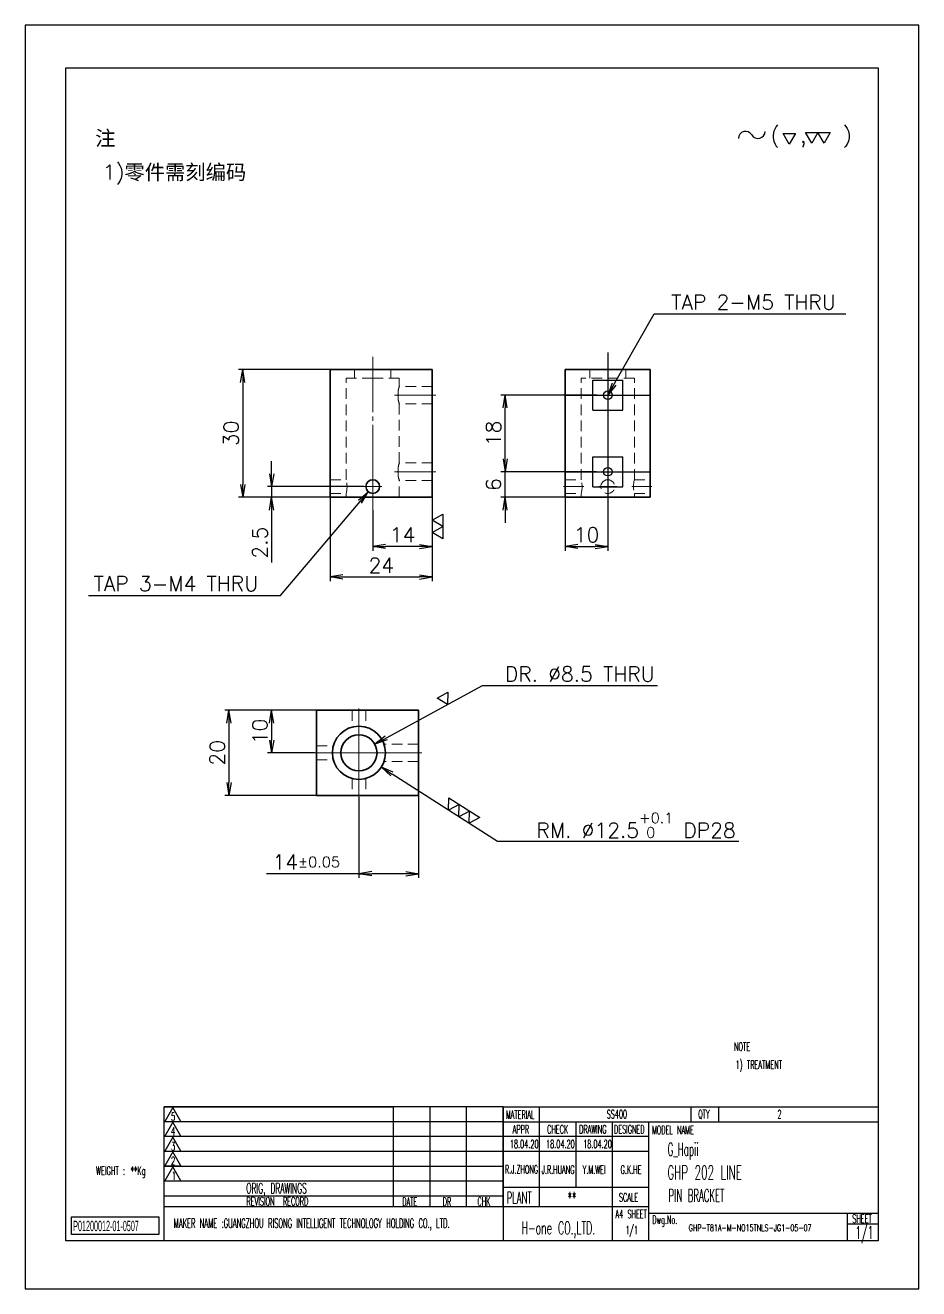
# Model space of a CAD drawing. Header units: millimetres. Extents: x 9439 to 18429, y 1498 to 3280.
# Drawn here: x 13763.5 to 13973.5, y 1498.1 to 1795.1 of the extents above; entities that cross this region are included whole.
import ezdxf
from ezdxf.enums import TextEntityAlignment as Align

# ---------------------------------------------------------------- set-up
doc = ezdxf.new("R2010")
doc.units = ezdxf.units.MM
doc.linetypes.add('CENTER-HOKUTO', pattern=[23, 20, -1, 1, -1])
doc.linetypes.add('HIDDEN-HOKUTO', pattern=[3.8, 2.5, -1.3])
doc.layers.add('AM_7', color=2, linetype='CENTER-HOKUTO', lineweight=30)
doc.layers.add('AM_HID', color=1, linetype='HIDDEN-HOKUTO', lineweight=25)
doc.layers.add('title_frame', color=7, linetype='Continuous')
doc.layers.add('word_dim', color=253, linetype='Continuous')
doc.styles.add('MX_NOTE_STANDARD', font='txt.shx', dxfattribs={"bigfont": 'bigfont.shx'})
doc.styles.get("Standard").update_dxf_attribs({"font": 'romans.shx', "bigfont": 'bigfont.shx'})
doc.dimstyles.new('RS1-1', dxfattribs={"dimtxt": 3.5, "dimasz": 3, "dimexe": 1, "dimexo": 0, "dimgap": 1, "dimtad": 3, "dimdsep": 46, "dimtxsty": 'Standard', "dimblk1": 'OPEN', "dimblk2": 'OPEN', "dimsah": 1, "dimcen": 0, "dimclrd": 256, "dimclre": 256, "dimclrt": 3, "dimazin": 2, "dimtfac": 1, "dimtmove": 0, "dimatfit": 3, "dimldrblk": 'OPEN', "dimfxl": 0, "dimtolj": 1, "dimtzin": 0, "dimarcsym": 0})

# ---------------------------------------------------------------- blocks, each defined once
blk = doc.blocks.new('A$C0CE446BE')
at = {"layer": 'title_frame'}
for p, q in [((-167.83, 0), (-167.83, 31.5)), ((-167.83, 31.5), (-113.92, 31.5)), ((-88.2, 31.5), (-167.83, 31.5)), ((-165.84, 31.38), (-167.72, 28.05)), ((-163.97, 28.05), (-165.84, 31.38)), ((-113.92, 8), (-113.92, 31.5)), ((-105.35, 8), (-105.35, 31.5)), ((-105.35, 8), (-105.35, 31.5)), ((-96.78, 8), (-96.78, 31.5)), ((-96.78, 8), (-96.78, 31.5)), ((-88.2, 8), (-88.2, 31.5)), ((-88.2, 31.5), (-88.2, 0)), ((-88.2, 31.5), (-88.2, 0)), ((-88.2, 31.5), (0, 31.5)), ((-79.62, 8), (-79.62, 31.5)), ((-44.1, 31.5), (-44.1, 28)), ((-37.53, 31.5), (-37.53, 28)), ((-113.92, 28), (-167.83, 28)), ((-88.2, 28), (-167.83, 28)), ((-167.72, 28.05), (-163.97, 28.05)), ((-165.84, 27.9), (-167.72, 24.58)), ((-163.97, 24.58), (-165.84, 27.9)), ((-88.2, 28), (0, 28)), ((-71.05, 12.6), (-71.05, 28)), ((-62.47, 0), (-62.47, 28)), ((-53.9, 0), (-53.9, 28)), ((-113.92, 24.5), (-167.83, 24.5)), ((-88.2, 24.5), (-167.83, 24.5)), ((-167.72, 24.58), (-163.97, 24.58)), ((-165.84, 24.37), (-167.72, 21.05)), ((-163.97, 21.05), (-165.84, 24.37)), ((-53.9, 24.5), (-88.2, 24.5)), ((-113.92, 21), (-167.83, 21)), ((-88.2, 21), (-167.83, 21)), ((-167.72, 21.05), (-163.97, 21.05)), ((-165.84, 20.96), (-167.72, 17.63)), ((-163.97, 17.63), (-165.84, 20.96)), ((-53.9, 21), (-88.2, 21)), ((-113.92, 17.5), (-167.83, 17.5)), ((-88.2, 17.5), (-167.83, 17.5)), ((-167.72, 17.63), (-163.97, 17.63)), ((-165.84, 17.43), (-167.72, 14.1)), ((-163.97, 14.1), (-165.84, 17.43)), ((-113.92, 14), (-167.83, 14)), ((-88.2, 14), (-167.83, 14)), ((-167.72, 14.1), (-163.97, 14.1)), ((-88.2, 12.6), (-53.9, 12.6)), ((-113.92, 10.5), (-167.83, 10.5)), ((-88.2, 10.5), (-167.83, 10.5)), ((-88.2, 8), (-167.83, 8)), ((-53.9, 8), (-88.2, 8)), ((-53.9, 6.5), (0, 6.5)), ((-7.35, 6.5), (-7.35, 0)), ((-7.35, 4), (0, 4)), ((0, 0), (-167.83, 0))]:
    blk.add_line(p, q, dxfattribs=at)
at = {"layer": 'title_frame', "color": 3, "style": 'MX_NOTE_STANDARD', "width": 0.5341}
for s, height, p in [('5', 1.92, (-166.24, 28.28)), ('MATERIAL', 1.973, (-87.53, 28.71)), ('QTY', 1.973, (-42.33, 28.8)), ('APPR', 1.973, (-85.93, 25.24)), ('CHECK', 1.973, (-77.84, 25.24)), ('DRAWING', 1.973, (-70.32, 25.24)), ('DESIGNED', 1.973, (-62.13, 25.24)), ('MODEL NAME', 1.973, (-53.2, 25.09)), ('4', 1.92, (-166.24, 24.8)), ('3', 1.92, (-166.24, 21.27)), ('2', 1.92, (-166.24, 17.86)), ('1', 1.92, (-166.04, 14.33)), ('ORIG, DRAWINGS', 2.4112, (-148.55, 11.16)), ('REVISION  RECORD', 1.9728, (-148.5, 8.32)), ('DATE', 1.973, (-111.89, 8.24)), ('DR', 1.973, (-102.39, 8.23)), ('CHK', 1.973, (-94.22, 8.27)), ('SCALE', 1.973, (-60.95, 9.22)), ('A4 SHEET', 1.973, (-61.77, 5.32)), ('MAKER NAME :GUANGZHOU RISONG INTELLIGENT TECHNOLOGY HOLDING CO., LTD.', 2.16, (-165.6, 3.07))]:
    blk.add_text(s, height=height, dxfattribs=at).set_placement(p)
blk = doc.blocks.new('A$C4356167B')
at = {"layer": 'word_dim', "ltscale": 2}
blk.add_blockref('A$C0CE446BE', (0, 0), dxfattribs=at)
at = {"layer": 'title_frame', "color": 3, "style": 'MX_NOTE_STANDARD', "width": 0.5341}
for s, height, p in [('PLANT', 2.74, (-87.36, 8.77)), ('Dwg.No.', 1.973, (-53.11, 3.98))]:
    blk.add_text(s, height=height, dxfattribs=at).set_placement(p)
blk = doc.blocks.new('_Open')
at = {"color": 0, "lineweight": -2}
for p, q in [((-1, 0.167), (0, 0)), ((-1, -0.167), (0, 0)), ((0, 0), (-1, 0))]:
    blk.add_line(p, q, dxfattribs=at)
blk = doc.blocks.new('*D93')
at = {"layer": 'DEFPOINTS', "color": 0, "linetype": 'Continuous', "ltscale": 2}
for p in [(13835.2, 1714.17), (13814.65, 1684.17), (13835.2, 1684.17)]:
    blk.add_point(p, dxfattribs=at)
at = {"layer": 'word_dim', "linetype": 'Continuous', "lineweight": -2, "ltscale": 2}
for p, q in [((13835.2, 1714.17), (13813.65, 1714.17)), ((13814.65, 1711.17), (13814.65, 1687.17)), ((13835.2, 1684.17), (13813.65, 1684.17))]:
    blk.add_line(p, q, dxfattribs=at)
at = {"layer": 'word_dim', "linetype": 'Continuous', "lineweight": -2, "ltscale": 2, "xscale": 3, "yscale": 3, "zscale": 3}
for p, rotation in [((13814.65, 1714.17), 90), ((13814.65, 1684.17), 270)]:
    blk.add_blockref('_Open', p, dxfattribs=dict(at, rotation=rotation))
at = {"layer": 'word_dim', "color": 3, "linetype": 'Continuous', "ltscale": 2, "insert": (13811.9, 1699.17), "char_height": 3.5, "attachment_point": 5, "rotation": 90}
blk.add_mtext('\\A1;30', dxfattribs=at)
blk = doc.blocks.new('*D94')
at = {"layer": 'DEFPOINTS', "color": 0, "linetype": 'Continuous', "ltscale": 2}
for p in [(13835.2, 1684.17), (13859.2, 1684.17), (13859.2, 1665.43)]:
    blk.add_point(p, dxfattribs=at)
at = {"layer": 'word_dim', "linetype": 'Continuous', "lineweight": -2, "ltscale": 2}
for p, q in [((13835.2, 1684.17), (13835.2, 1664.43)), ((13859.2, 1684.17), (13859.2, 1664.43)), ((13838.2, 1665.43), (13856.2, 1665.43))]:
    blk.add_line(p, q, dxfattribs=at)
at = {"layer": 'word_dim', "linetype": 'Continuous', "lineweight": -2, "ltscale": 2, "xscale": 3, "yscale": 3, "zscale": 3, "rotation": 180}
blk.add_blockref('_Open', (13835.2, 1665.43), dxfattribs=at)
at = {"layer": 'word_dim', "linetype": 'Continuous', "lineweight": -2, "ltscale": 2, "xscale": 3, "yscale": 3, "zscale": 3}
blk.add_blockref('_Open', (13859.2, 1665.43), dxfattribs=at)
at = {"layer": 'word_dim', "color": 3, "linetype": 'Continuous', "ltscale": 2, "insert": (13847.2, 1668.18), "char_height": 3.5, "attachment_point": 5}
blk.add_mtext('\\A1;24', dxfattribs=at)
blk = doc.blocks.new('*D95')
at = {"layer": 'DEFPOINTS', "color": 0, "linetype": 'Continuous', "ltscale": 2}
for p in [(13831.95, 1634.1), (13811.41, 1614.1), (13831.95, 1614.1)]:
    blk.add_point(p, dxfattribs=at)
at = {"layer": 'word_dim', "linetype": 'Continuous', "lineweight": -2, "ltscale": 2}
for p, q in [((13831.95, 1634.1), (13810.41, 1634.1)), ((13811.41, 1631.1), (13811.41, 1617.1)), ((13831.95, 1614.1), (13810.41, 1614.1))]:
    blk.add_line(p, q, dxfattribs=at)
at = {"layer": 'word_dim', "linetype": 'Continuous', "lineweight": -2, "ltscale": 2, "xscale": 3, "yscale": 3, "zscale": 3}
for p, rotation in [((13811.41, 1634.1), 90), ((13811.41, 1614.1), 270)]:
    blk.add_blockref('_Open', p, dxfattribs=dict(at, rotation=rotation))
at = {"layer": 'word_dim', "color": 3, "linetype": 'Continuous', "ltscale": 2, "insert": (13808.66, 1624.1), "char_height": 3.5, "attachment_point": 5, "rotation": 90}
blk.add_mtext('\\A1;20', dxfattribs=at)
blk = doc.blocks.new('*D96')
at = {"layer": 'DEFPOINTS', "color": 0, "linetype": 'Continuous', "ltscale": 2}
for p in [(13821.44, 1684.17), (13835.2, 1684.17), (13843.09, 1686.67)]:
    blk.add_point(p, dxfattribs=at)
at = {"layer": 'word_dim', "linetype": 'Continuous', "lineweight": -2, "ltscale": 2}
for p, q in [((13821.44, 1689.67), (13821.44, 1692.67)), ((13843.09, 1686.67), (13820.44, 1686.67)), ((13835.2, 1684.17), (13820.44, 1684.17)), ((13821.44, 1686.67), (13821.44, 1684.17)), ((13821.44, 1681.17), (13821.44, 1668.84))]:
    blk.add_line(p, q, dxfattribs=at)
at = {"layer": 'word_dim', "linetype": 'Continuous', "lineweight": -2, "ltscale": 2, "xscale": 3, "yscale": 3, "zscale": 3}
for p, rotation in [((13821.44, 1686.67), 270), ((13821.44, 1684.17), 90)]:
    blk.add_blockref('_Open', p, dxfattribs=dict(at, rotation=rotation))
at = {"layer": 'word_dim', "color": 3, "linetype": 'Continuous', "ltscale": 2, "insert": (13818.69, 1673.5), "char_height": 3.5, "attachment_point": 5, "rotation": 90}
blk.add_mtext('\\A1;2.5', dxfattribs=at)
blk = doc.blocks.new('*D97')
at = {"layer": 'DEFPOINTS', "color": 0, "linetype": 'Continuous', "ltscale": 2}
for p in [(13859.2, 1684.17), (13845.2, 1681.17), (13845.2, 1672.59)]:
    blk.add_point(p, dxfattribs=at)
at = {"layer": 'word_dim', "linetype": 'Continuous', "lineweight": -2, "ltscale": 2}
for p, q in [((13859.2, 1684.17), (13859.2, 1671.59)), ((13845.2, 1681.17), (13845.2, 1671.59)), ((13856.2, 1672.59), (13848.2, 1672.59))]:
    blk.add_line(p, q, dxfattribs=at)
at = {"layer": 'word_dim', "linetype": 'Continuous', "lineweight": -2, "ltscale": 2, "xscale": 3, "yscale": 3, "zscale": 3, "rotation": 180}
blk.add_blockref('_Open', (13845.2, 1672.59), dxfattribs=at)
at = {"layer": 'word_dim', "linetype": 'Continuous', "lineweight": -2, "ltscale": 2, "xscale": 3, "yscale": 3, "zscale": 3}
blk.add_blockref('_Open', (13859.2, 1672.59), dxfattribs=at)
at = {"layer": 'word_dim', "color": 3, "linetype": 'Continuous', "ltscale": 2, "insert": (13852.2, 1675.34), "char_height": 3.5, "attachment_point": 5}
blk.add_mtext('\\A1;14', dxfattribs=at)
blk = doc.blocks.new('*D98')
at = {"layer": 'DEFPOINTS', "color": 0, "linetype": 'Continuous', "ltscale": 2}
for p in [(13846.24, 1687.91), (13844.15, 1685.43)]:
    blk.add_point(p, dxfattribs=at)
at = {"layer": 'word_dim', "linetype": 'Continuous', "lineweight": -2, "ltscale": 2}
for p, q in [((13823.53, 1661.11), (13842.21, 1683.15)), ((13778.41, 1661.11), (13823.53, 1661.11))]:
    blk.add_line(p, q, dxfattribs=at)
at = {"layer": 'word_dim', "linetype": 'Continuous', "lineweight": -2, "ltscale": 2, "xscale": 3, "yscale": 3, "zscale": 3, "rotation": 49.70920562624786}
blk.add_blockref('_Open', (13844.15, 1685.43), dxfattribs=at)
at = {"layer": 'word_dim', "color": 3, "linetype": 'Continuous', "ltscale": 2, "insert": (13798.93, 1663.86), "char_height": 3.5, "attachment_point": 5}
blk.add_mtext('\\A1;TAP 3-M4 THRU', dxfattribs=at)
blk = doc.blocks.new('*D99')
at = {"layer": 'DEFPOINTS', "color": 0, "linetype": 'Continuous', "ltscale": 2}
for p in [(13890.44, 1690.88), (13900.44, 1682.29), (13900.44, 1672.59)]:
    blk.add_point(p, dxfattribs=at)
at = {"layer": 'word_dim', "linetype": 'Continuous', "lineweight": -2, "ltscale": 2}
for p, q in [((13890.44, 1690.88), (13890.44, 1671.59)), ((13900.44, 1682.29), (13900.44, 1671.59)), ((13893.44, 1672.59), (13897.44, 1672.59))]:
    blk.add_line(p, q, dxfattribs=at)
at = {"layer": 'word_dim', "linetype": 'Continuous', "lineweight": -2, "ltscale": 2, "xscale": 3, "yscale": 3, "zscale": 3, "rotation": 180}
blk.add_blockref('_Open', (13890.44, 1672.59), dxfattribs=at)
at = {"layer": 'word_dim', "linetype": 'Continuous', "lineweight": -2, "ltscale": 2, "xscale": 3, "yscale": 3, "zscale": 3}
blk.add_blockref('_Open', (13900.44, 1672.59), dxfattribs=at)
at = {"layer": 'word_dim', "color": 3, "linetype": 'Continuous', "ltscale": 2, "insert": (13895.44, 1675.34), "char_height": 3.5, "attachment_point": 5}
blk.add_mtext('\\A1;10', dxfattribs=at)
blk = doc.blocks.new('*D100')
at = {"layer": 'DEFPOINTS', "color": 0, "linetype": 'Continuous', "ltscale": 2}
for p in [(13876.32, 1708.17), (13897.96, 1708.17), (13897.81, 1690.17)]:
    blk.add_point(p, dxfattribs=at)
at = {"layer": 'word_dim', "linetype": 'Continuous', "lineweight": -2, "ltscale": 2}
for p, q in [((13897.96, 1708.17), (13875.32, 1708.17)), ((13876.32, 1693.17), (13876.32, 1705.17)), ((13897.81, 1690.17), (13875.32, 1690.17))]:
    blk.add_line(p, q, dxfattribs=at)
at = {"layer": 'word_dim', "linetype": 'Continuous', "lineweight": -2, "ltscale": 2, "xscale": 3, "yscale": 3, "zscale": 3}
for p, rotation in [((13876.32, 1708.17), 90), ((13876.32, 1690.17), 270)]:
    blk.add_blockref('_Open', p, dxfattribs=dict(at, rotation=rotation))
at = {"layer": 'word_dim', "color": 3, "linetype": 'Continuous', "ltscale": 2, "insert": (13873.57, 1699.17), "char_height": 3.5, "attachment_point": 5, "rotation": 90}
blk.add_mtext('\\A1;18', dxfattribs=at)
blk = doc.blocks.new('*D101')
at = {"layer": 'DEFPOINTS', "color": 0, "linetype": 'Continuous', "ltscale": 2}
for p in [(13876.32, 1690.17), (13897.75, 1690.17), (13890.44, 1684.17)]:
    blk.add_point(p, dxfattribs=at)
at = {"layer": 'word_dim', "linetype": 'Continuous', "lineweight": -2, "ltscale": 2}
for p, q in [((13876.32, 1693.17), (13876.32, 1696.17)), ((13897.75, 1690.17), (13875.32, 1690.17)), ((13876.32, 1684.17), (13876.32, 1690.17)), ((13890.44, 1684.17), (13875.32, 1684.17)), ((13876.32, 1681.17), (13876.32, 1678.17))]:
    blk.add_line(p, q, dxfattribs=at)
at = {"layer": 'word_dim', "linetype": 'Continuous', "lineweight": -2, "ltscale": 2, "xscale": 3, "yscale": 3, "zscale": 3}
for p, rotation in [((13876.32, 1690.17), 270), ((13876.32, 1684.17), 90)]:
    blk.add_blockref('_Open', p, dxfattribs=dict(at, rotation=rotation))
at = {"layer": 'word_dim', "color": 3, "linetype": 'Continuous', "ltscale": 2, "insert": (13873.57, 1687.17), "char_height": 3.5, "attachment_point": 5, "rotation": 90}
blk.add_mtext('\\A1;6', dxfattribs=at)
blk = doc.blocks.new('MARK_M5BOLT')
at = {"color": 3, "linetype": 'Continuous'}
for p, q in [((-1.77, -1.77), (-1.77, 1.77)), ((-1.77, 1.77), (1.77, 1.77)), ((1.77, -1.77), (1.77, 1.77)), ((-1.77, -1.77), (1.77, -1.77))]:
    blk.add_line(p, q, dxfattribs=at)
blk.add_circle((0, 0), 0.5, dxfattribs=at)
blk = doc.blocks.new('MARK_CENTER')
at = {"color": 2, "linetype": 'CENTER-HOKUTO'}
for p, q in [((0, 10), (0, -10)), ((-10, 0), (10, 0))]:
    blk.add_line(p, q, dxfattribs=at)
blk = doc.blocks.new('*D102')
at = {"layer": 'DEFPOINTS', "color": 0, "linetype": 'Continuous', "ltscale": 2}
for p in [(13841.95, 1613.7), (13855.95, 1614.1), (13841.95, 1595.68)]:
    blk.add_point(p, dxfattribs=at)
at = {"layer": 'word_dim', "linetype": 'Continuous', "lineweight": -2, "ltscale": 2}
for p, q in [((13841.95, 1613.7), (13841.95, 1594.68)), ((13855.95, 1614.1), (13855.95, 1594.68)), ((13841.95, 1595.68), (13820.2, 1595.68)), ((13852.95, 1595.68), (13844.95, 1595.68))]:
    blk.add_line(p, q, dxfattribs=at)
at = {"layer": 'word_dim', "linetype": 'Continuous', "lineweight": -2, "ltscale": 2, "xscale": 3, "yscale": 3, "zscale": 3, "rotation": 180}
blk.add_blockref('_Open', (13841.95, 1595.68), dxfattribs=at)
at = {"layer": 'word_dim', "linetype": 'Continuous', "lineweight": -2, "ltscale": 2, "xscale": 3, "yscale": 3, "zscale": 3}
blk.add_blockref('_Open', (13855.95, 1595.68), dxfattribs=at)
at = {"layer": 'word_dim', "color": 3, "linetype": 'Continuous', "ltscale": 2, "insert": (13829.58, 1598.43), "char_height": 3.5, "attachment_point": 5}
blk.add_mtext('\\A1;14{\\H0.715x;%%p0.05}', dxfattribs=at)
blk = doc.blocks.new('*D103')
at = {"layer": 'DEFPOINTS', "color": 0, "linetype": 'Continuous', "ltscale": 2}
for p in [(13831.95, 1634.1), (13821.43, 1624.1), (13831.56, 1624.1)]:
    blk.add_point(p, dxfattribs=at)
at = {"layer": 'word_dim', "linetype": 'Continuous', "lineweight": -2, "ltscale": 2}
for p, q in [((13831.95, 1634.1), (13820.43, 1634.1)), ((13821.43, 1631.1), (13821.43, 1627.1)), ((13831.56, 1624.1), (13820.43, 1624.1))]:
    blk.add_line(p, q, dxfattribs=at)
at = {"layer": 'word_dim', "linetype": 'Continuous', "lineweight": -2, "ltscale": 2, "xscale": 3, "yscale": 3, "zscale": 3}
for p, rotation in [((13821.43, 1634.1), 90), ((13821.43, 1624.1), 270)]:
    blk.add_blockref('_Open', p, dxfattribs=dict(at, rotation=rotation))
at = {"layer": 'word_dim', "color": 3, "linetype": 'Continuous', "ltscale": 2, "insert": (13818.68, 1629.1), "char_height": 3.5, "attachment_point": 5, "rotation": 90}
blk.add_mtext('\\A1;10', dxfattribs=at)
blk = doc.blocks.new('*D104')
at = {"layer": 'DEFPOINTS', "color": 0, "linetype": 'Continuous', "ltscale": 2}
for p in [(13845.69, 1626.13), (13838.22, 1622.06)]:
    blk.add_point(p, dxfattribs=at)
at = {"layer": 'word_dim', "linetype": 'Continuous', "lineweight": -2, "ltscale": 2}
for p, q in [((13870.93, 1639.87), (13848.32, 1627.56)), ((13912.13, 1639.87), (13870.93, 1639.87))]:
    blk.add_line(p, q, dxfattribs=at)
at = {"layer": 'word_dim', "linetype": 'Continuous', "lineweight": -2, "ltscale": 2, "xscale": 3, "yscale": 3, "zscale": 3, "rotation": 208.5651509628487}
blk.add_blockref('_Open', (13845.69, 1626.13), dxfattribs=at)
at = {"layer": 'word_dim', "color": 3, "linetype": 'Continuous', "ltscale": 2, "insert": (13893.86, 1642.62), "char_height": 3.5, "attachment_point": 5}
blk.add_mtext('\\A1;DR. ∅8.5 THRU', dxfattribs=at)
blk = doc.blocks.new('shiage1')
at = {"layer": 'word_dim', "color": 3, "linetype": 'Continuous'}
for p, q in [((0, 0), (-1.44, 2.5)), ((-1.44, 2.5), (1.44, 2.5)), ((1.44, 2.5), (0, 0))]:
    blk.add_line(p, q, dxfattribs=at)
blk = doc.blocks.new('shiage0')
at = {"layer": 'word_dim', "color": 3, "linetype": 'Continuous'}
for centre, start, end in [((1.69, 0), 30, 180), ((4.61, 1.69), 210, 0)]:
    blk.add_arc(centre, 1.69, start, end, dxfattribs=at)
blk = doc.blocks.new('11')
at = {"layer": 'title_frame', "color": 3, "linetype": 'Continuous'}
for points in [[(20.38, 3.57), (18.93, 6.07), (24.71, 6.07), (23.27, 3.57), (21.82, 6.07)], [(15.1, 3.38), (13.66, 5.88), (16.55, 5.88)]]:
    blk.add_lwpolyline(points, close=True, dxfattribs=at)
blk.add_blockref('shiage0', (3.13, 4.67), dxfattribs=at)
blk.add_text('(  ,   )', height=3.5, dxfattribs=at).set_placement((10.71, 3.7))
blk = doc.blocks.new('*D105')
at = {"layer": 'DEFPOINTS', "color": 0, "linetype": 'Continuous', "ltscale": 2}
for p in [(13836.69, 1627.47), (13847.22, 1620.73)]:
    blk.add_point(p, dxfattribs=at)
at = {"layer": 'word_dim', "linetype": 'Continuous', "lineweight": -2, "ltscale": 2}
for p, q in [((13874.56, 1603.23), (13849.74, 1619.11)), ((13931.28, 1603.23), (13874.56, 1603.23))]:
    blk.add_line(p, q, dxfattribs=at)
at = {"layer": 'word_dim', "linetype": 'Continuous', "lineweight": -2, "ltscale": 2, "xscale": 3, "yscale": 3, "zscale": 3, "rotation": 147.3821685483745}
blk.add_blockref('_Open', (13847.22, 1620.73), dxfattribs=at)
at = {"layer": 'word_dim', "color": 3, "linetype": 'Continuous', "ltscale": 2, "insert": (13907.08, 1607.08), "char_height": 3.5, "attachment_point": 5}
blk.add_mtext('RM. ∅12.5{\\H2.450000;\\S+0.1^  0;} DP28', dxfattribs=at)
blk = doc.blocks.new('shiage3')
at = {"layer": 'word_dim', "color": 3, "linetype": 'Continuous'}
for p, q in [((-1.44, 2.5), (7.22, 2.5)), ((0, 0), (-1.44, 2.5)), ((1.44, 2.5), (0, 0)), ((2.89, 0), (1.44, 2.5)), ((4.33, 2.5), (2.89, 0)), ((5.77, 0), (4.33, 2.5)), ((7.22, 2.5), (5.77, 0))]:
    blk.add_line(p, q, dxfattribs=at)

msp = doc.modelspace()

# ---------------------------------------------------------------- linework, layer by layer
at = {"color": 7, "lineweight": 35}
for p, q in [((13835.197, 1714.171), (13859.197, 1714.171)), ((13835.197, 1684.171), (13835.197, 1714.171)), ((13859.197, 1714.171), (13859.197, 1684.171)), ((13890.437, 1714.171), (13890.437, 1684.171)), ((13890.437, 1714.171), (13910.437, 1714.171)), ((13910.437, 1714.171), (13910.437, 1684.171)), ((13859.197, 1684.171), (13835.197, 1684.171)), ((13890.437, 1684.171), (13910.437, 1684.171)), ((13855.953, 1634.096), (13831.953, 1634.096)), ((13831.953, 1634.096), (13831.953, 1614.096)), ((13855.953, 1634.096), (13855.953, 1614.096)), ((13855.953, 1614.096), (13831.953, 1614.096))]:
    msp.add_line(p, q, dxfattribs=at)
for centre, radius in [((13845.197, 1686.671), 1.621), ((13841.953, 1624.096), 6.25), ((13841.953, 1624.096), 4.25)]:
    msp.add_circle(centre, radius, dxfattribs=at)
at = {"layer": 'AM_7', "color": 2, "lineweight": 13}
for p, q in [((13845.197, 1681.171), (13845.197, 1717.171)), ((13900.437, 1681.171), (13900.437, 1717.171)), ((13900.437, 1710.858), (13900.437, 1705.484)), ((13860.003, 1708.171), (13850.326, 1708.171)), ((13903.124, 1708.171), (13897.75, 1708.171)), ((13860.003, 1690.171), (13850.326, 1690.171)), ((13903.124, 1690.171), (13897.75, 1690.171)), ((13900.437, 1692.858), (13900.437, 1687.484)), ((13845.197, 1688.779), (13845.197, 1684.564)), ((13900.437, 1688.779), (13900.437, 1684.564)), ((13834.8, 1686.671), (13839.556, 1686.671)), ((13847.304, 1686.671), (13843.09, 1686.671)), ((13890.04, 1686.671), (13894.796, 1686.671)), ((13902.544, 1686.671), (13898.329, 1686.671)), ((13906.078, 1686.671), (13910.833, 1686.671)), ((13841.953, 1634.493), (13841.953, 1629.736)), ((13841.953, 1632.221), (13841.953, 1615.971)), ((13831.556, 1624.096), (13836.313, 1624.096)), ((13850.078, 1624.096), (13833.828, 1624.096)), ((13856.753, 1624.096), (13847.153, 1624.096)), ((13841.953, 1618.456), (13841.953, 1613.699))]:
    msp.add_line(p, q, dxfattribs=at)
at = {"layer": 'AM_HID', "color": 1, "lineweight": 13}
for p, q in [((13840.947, 1712.171), (13840.947, 1714.171)), ((13849.447, 1712.171), (13849.447, 1714.171)), ((13896.187, 1712.171), (13896.187, 1714.171)), ((13904.687, 1712.171), (13904.687, 1714.171)), ((13845.197, 1712.171), (13838.947, 1712.171)), ((13838.947, 1688.292), (13838.947, 1712.171)), ((13851.447, 1712.171), (13845.197, 1712.171)), ((13851.447, 1710.238), (13851.447, 1712.171)), ((13894.187, 1688.292), (13894.187, 1712.171)), ((13906.687, 1712.171), (13894.187, 1712.171)), ((13906.687, 1688.292), (13906.687, 1712.171)), ((13851.197, 1709.271), (13851.197, 1707.071)), ((13851.197, 1709.271), (13851.197, 1707.071)), ((13859.197, 1710.238), (13851.447, 1710.238)), ((13859.197, 1706.104), (13851.447, 1706.104)), ((13851.447, 1692.238), (13851.447, 1706.104)), ((13851.197, 1691.271), (13851.197, 1689.071)), ((13851.197, 1691.271), (13851.197, 1689.071)), ((13859.197, 1692.238), (13851.447, 1692.238)), ((13835.197, 1688.292), (13838.947, 1688.292)), ((13859.197, 1688.104), (13851.447, 1688.104)), ((13851.447, 1684.171), (13851.447, 1688.104)), ((13890.437, 1688.292), (13894.187, 1688.292)), ((13906.687, 1688.292), (13910.437, 1688.292)), ((13835.197, 1685.05), (13838.947, 1685.05)), ((13838.947, 1684.171), (13838.947, 1685.05)), ((13890.437, 1685.05), (13894.187, 1685.05)), ((13894.187, 1684.171), (13894.187, 1685.05)), ((13906.687, 1684.171), (13906.687, 1685.05)), ((13906.687, 1685.05), (13910.437, 1685.05)), ((13840.331, 1634.096), (13840.331, 1630.132)), ((13843.574, 1634.096), (13843.574, 1630.132)), ((13831.953, 1625.717), (13835.916, 1625.717)), ((13847.889, 1626.052), (13847.953, 1626.163)), ((13847.889, 1626.052), (13847.953, 1626.163)), ((13847.953, 1626.163), (13847.953, 1625.846)), ((13847.953, 1626.163), (13847.953, 1625.846)), ((13855.953, 1626.163), (13847.953, 1626.163)), ((13855.953, 1626.163), (13847.953, 1626.163)), ((13831.953, 1622.475), (13835.916, 1622.475)), ((13847.889, 1622.14), (13847.953, 1622.029)), ((13847.889, 1622.14), (13847.953, 1622.029)), ((13847.953, 1622.346), (13847.953, 1622.029)), ((13847.953, 1622.346), (13847.953, 1622.029)), ((13855.953, 1622.029), (13847.953, 1622.029)), ((13855.953, 1622.029), (13847.953, 1622.029)), ((13840.331, 1618.06), (13840.331, 1614.096)), ((13843.574, 1618.06), (13843.574, 1614.096))]:
    msp.add_line(p, q, dxfattribs=at)
for centre, radius, start, end in [((13860.6, 1708.171), 9.467, 173.32806, 186.67305), ((13860.6, 1708.171), 9.467, 173.32695, 186.67194), ((13858.32, 1707.942), 7.246, 161.52764, 169.43124), ((13858.32, 1707.942), 7.246, 161.52764, 169.43124), ((13858.32, 1708.4), 7.246, 190.56876, 198.47236), ((13858.32, 1708.4), 7.246, 190.56876, 198.47236), ((13860.6, 1690.171), 9.467, 173.32806, 186.67305), ((13860.6, 1690.171), 9.467, 173.32695, 186.67194), ((13858.32, 1689.942), 7.246, 161.52764, 169.43124), ((13858.32, 1689.942), 7.246, 161.52764, 169.43124), ((13832.909, 1686.671), 6.25, 344.97089, 15.02864), ((13832.909, 1686.671), 6.25, 344.97136, 15.02911), ((13858.32, 1690.4), 7.246, 190.56876, 198.47236), ((13858.32, 1690.4), 7.246, 190.56876, 198.47236), ((13888.149, 1686.671), 6.25, 344.97136, 15.02911), ((13888.149, 1686.671), 6.25, 344.97136, 15.02911), ((13900.437, 1686.671), 1.621, 110.83564, 69.17071), ((13900.437, 1686.671), 1.621, 69.17071, 110.83564), ((13912.724, 1686.671), 6.25, 164.9709, 195.02864), ((13912.724, 1686.671), 6.25, 164.9709, 195.02864)]:
    msp.add_arc(centre, radius, start, end, dxfattribs=at)
at = {"layer": 'title_frame'}
for p, q in [((13773.027, 1785.121), (13964.027, 1785.121)), ((13773.027, 1509.371), (13773.027, 1785.121)), ((13778.027, 1785.121), (13964.027, 1785.121)), ((13964.027, 1785.121), (13964.027, 1509.371)), ((13875.827, 1540.871), (13875.827, 1537.371)), ((13774.381, 1515.061), (13794.909, 1515.061)), ((13774.381, 1510.861), (13774.381, 1515.061)), ((13794.909, 1515.061), (13794.909, 1510.861)), ((13964.027, 1509.371), (13773.027, 1509.371)), ((13794.909, 1510.861), (13774.381, 1510.861)), ((13964.027, 1509.371), (13910.127, 1509.371)), ((13964.027, 1509.371), (13910.127, 1509.371))]:
    msp.add_line(p, q, dxfattribs=at)
at = {"layer": 'title_frame', "color": 4}
msp.add_lwpolyline([(13763.527, 1498.121), (13973.527, 1498.121), (13973.527, 1795.121), (13763.527, 1795.121)], close=True, dxfattribs=at)
at = {"layer": 'word_dim', "color": 3, "linetype": 'Continuous', "ltscale": 2}
msp.add_lwpolyline([(13859.197, 1678.754), (13861.7, 1680.199), (13861.7, 1674.419), (13859.197, 1675.864), (13861.7, 1677.309)], close=True, dxfattribs=at)

# ---------------------------------------------------------------- block references
at = {"layer": 'word_dim', "linetype": 'Continuous', "ltscale": 2}
msp.add_blockref('11', (13927.998, 1763.829), dxfattribs=at)
at = {"layer": 'word_dim', "color": 2, "linetype": 'CENTER-HOKUTO', "ltscale": 2}
for p in [(13900.437, 1708.171), (13900.437, 1690.171)]:
    msp.add_blockref('MARK_CENTER', p, dxfattribs=at)
at = {"layer": 'word_dim', "color": 3, "linetype": 'Continuous', "ltscale": 2, "xscale": 2, "yscale": 2, "zscale": 2}
msp.add_blockref('MARK_M5BOLT', (13900.437, 1708.171), dxfattribs=at)
at = {"layer": 'word_dim', "color": 3, "linetype": 'CENTER-HOKUTO', "ltscale": 2, "xscale": 2, "yscale": 2, "zscale": 2}
msp.add_blockref('MARK_M5BOLT', (13900.437, 1690.171), dxfattribs=at)
at = {"layer": 'word_dim', "color": 3, "linetype": 'Continuous', "ltscale": 2}
for name, p, rotation in [('shiage1', (13862.783, 1635.437), 28.56515096286095), ('shiage3', (13862.972, 1610.644), 327.3821685483439)]:
    msp.add_blockref(name, p, dxfattribs=dict(at, rotation=rotation))
at = {"layer": 'word_dim', "ltscale": 2}
msp.add_blockref('A$C4356167B', (13964.027, 1509.371), dxfattribs=at)

# ---------------------------------------------------------------- texts
at = {"ltscale": 2, "char_height": 3.5, "attachment_point": 1}
for s, insert, width in [('{\\fSimSun|b0|i0|c134|p2;\\C3;注}', (13779.969, 1770.328), 10.36469), ('{\\Fromans,bigfont|c134;\\C3;1)\\fSimSun|b0|i0|c134|p2;零件需刻编码}', (13781.728, 1762.342), 96.90613)]:
    msp.add_mtext(s, dxfattribs=dict(at, insert=insert, width=width))
at = {"linetype": 'Continuous', "insert": (13914.504, 1530.392), "char_height": 3, "width": 50.9, "attachment_point": 4}
msp.add_mtext('{\\W0.5;\\C3;G_Hapii }', dxfattribs=at)
at = {"color": 3, "linetype": 'Continuous', "insert": (13919.46, 1513.234), "char_height": 1.6, "width": 37.13137, "attachment_point": 1}
msp.add_mtext('{\\W0.65;GHP-T81A-M-NO15TNLS-JG1-05-07}', dxfattribs=at)
at = {"layer": 'title_frame', "color": 3, "style": 'MX_NOTE_STANDARD'}
for s, height, width, p in [('NOTE', 2, 0.5341, (13930.102, 1554.005)), ('NOTE', 1.96, 0.545, (13930.102, 1554.005)), ('NOTE', 1.96, 0.545, (13930.102, 1554.005)), ('1) TREATMENT', 2, 0.5341, (13930.491, 1549.782)), ('1) TREATMENT', 1.96, 0.545, (13930.491, 1549.782)), ('1) TREATMENT', 1.96, 0.545, (13930.491, 1549.782)), ('SS400', 1.9728, 0.5341, (13900.201, 1538.17)), ('2', 1.973, 0.5341, (13940.328, 1538.17)), ('18.04.20', 1.9, 0.5341, (13877.414, 1531.195)), ('18.04.20', 1.9, 0.5341, (13885.926, 1531.195)), ('18.04.20', 1.9, 0.5341, (13894.643, 1531.195)), ('WEIGHT : ', 2, 0.5341, (13780.164, 1524.859)), ('**Kg', 2, 0.5341, (13788.311, 1524.859)), ('GHP 202 LINE', 3.3, 0.5341, (13914.466, 1523.822)), ('**', 2.74, 0.5341, (13891.02, 1518.141)), ('PIN BRACKET', 2.94, 0.5, (13914.714, 1518.558)), ('SHEET', 1.9728, 0.5341, (13957.917, 1513.583)), ('H-one CO.,LTD.', 3, 0.5341, (13880.183, 1510.921)), ('1/1', 1.9728, 0.5341, (13904.609, 1510.94)), ('1/1', 3, 0.5341, (13958.634, 1509.847))]:
    msp.add_text(s, height=height, dxfattribs=dict(at, width=width)).set_placement(p)
at = {"layer": 'title_frame', "color": 3, "style": 'MX_NOTE_STANDARD', "width": 0.5341}
for s, p in [('R.J.ZHONG', (13880.159, 1524.578)), ('J.R.HUANG', (13888.754, 1524.556)), ('Y.M.WEI', (13897.234, 1524.56)), ('G.K.HE', (13905.904, 1524.556))]:
    msp.add_text(s, height=1.9728, dxfattribs=at).set_placement(p, align=Align.BOTTOM_CENTER)
at = {"layer": 'title_frame', "color": 3, "insert": (13774.795, 1514.105), "char_height": 2.45, "width": 4.1107, "attachment_point": 1, "style": 'MX_NOTE_STANDARD'}
msp.add_mtext('{\\f3 of 9 Barcode|b0|i0|c0|p82;\\W0.5;P01200012-01-0507}', dxfattribs=at)
at = {"layer": 'word_dim', "color": 3, "linetype": 'Continuous', "ltscale": 2, "insert": (13915.345, 1728.274), "char_height": 3.5, "attachment_point": 7}
msp.add_mtext('\\A1;TAP 2-M5 THRU', dxfattribs=at)

# ---------------------------------------------------------------- dimensions: what is measured, and where the dimension line sits
at = {"layer": 'word_dim', "color": 3, "linetype": 'Continuous', "ltscale": 2}
for base, p1, p2, picture, middle in [((13814.651, 1684.171), (13835.197, 1714.171), (13835.197, 1684.171), '*D93', (13811.901, 1699.171)), ((13876.319, 1708.171), (13897.811, 1690.171), (13897.96, 1708.171), '*D100', (13873.569, 1699.171)), ((13811.407, 1614.096), (13831.953, 1634.096), (13831.953, 1614.096), '*D95', (13808.657, 1624.096))]:
    dim = msp.add_linear_dim(base=base, p1=p1, p2=p2, angle=90, dimstyle='RS1-1', override={"dimtoh": 1, "dimtofl": 0}, dxfattribs=at)
    dim.commit()
    dim.dimension.update_dxf_attribs({"geometry": picture, "text_midpoint": middle})
for base, p1, p2, picture, middle in [((13876.319, 1690.171), (13890.437, 1684.171), (13897.75, 1690.171), '*D101', (13873.569, 1687.171)), ((13821.443, 1684.171), (13843.09, 1686.671), (13835.197, 1684.171), '*D96', (13818.693, 1673.505))]:
    dim = msp.add_linear_dim(base=base, p1=p1, p2=p2, angle=90, dimstyle='RS1-1', dxfattribs=at)
    dim.commit()
    dim.dimension.update_dxf_attribs({"geometry": picture, "text_midpoint": middle})
dim = msp.add_linear_dim(base=(13900.437, 1672.594), p1=(13890.437, 1690.878), p2=(13900.437, 1682.29), dimstyle='RS1-1', override={"dimtoh": 1, "dimtofl": 0}, dxfattribs=at)
dim.commit()
dim.dimension.update_dxf_attribs({"geometry": '*D99', "text_midpoint": (13895.437, 1675.344)})
dim = msp.add_diameter_dim_2p(p1=(13846.245, 1687.908), p2=(13844.148, 1685.435), text='TAP 3-M4 THRU', dimstyle='RS1-1', override={"dimtoh": 1, "dimtofl": 0}, dxfattribs=at)
dim.commit()
dim.dimension.update_dxf_attribs({"geometry": '*D98', "text_midpoint": (13798.927, 1661.111), "dimtype": 163})
dim = msp.add_linear_dim(base=(13859.197, 1665.425), p1=(13835.197, 1684.171), p2=(13859.197, 1684.171), dimstyle='RS1-1', override={"dimtoh": 1, "dimtofl": 0}, dxfattribs=at)
dim.commit()
dim.dimension.update_dxf_attribs({"geometry": '*D94', "text_midpoint": (13847.197, 1665.425), "dimtype": 160})
dim = msp.add_linear_dim(base=(13845.197, 1672.594), p1=(13859.197, 1684.171), p2=(13845.197, 1681.171), dimstyle='RS1-1', dxfattribs=at)
dim.commit()
dim.dimension.update_dxf_attribs({"geometry": '*D97', "text_midpoint": (13852.197, 1672.594), "dimtype": 160})
at = {"layer": 'word_dim', "linetype": 'Continuous', "ltscale": 2}
for p1, p2, text, override, picture, middle in [((13838.22, 1622.064), (13845.685, 1626.128), 'DR. <> THRU', {"dimtoh": 1, "dimtofl": 0}, '*D104', (13893.859, 1639.87)), ((13836.688, 1627.465), (13847.217, 1620.727), 'RM. <> DP28', {"dimgap": 1, "dimtoh": 1, "dimtol": 1, "dimlim": 0, "dimtp": 0.1, "dimtm": 0, "dimtfac": 0.7, "dimtofl": 0, "dimtolj": 0, "dimtzin": 8}, '*D105', (13907.082, 1603.225))]:
    dim = msp.add_diameter_dim_2p(p1=p1, p2=p2, text=text, dimstyle='RS1-1', override=override, dxfattribs=at)
    dim.commit()
    dim.dimension.update_dxf_attribs({"geometry": picture, "text_midpoint": middle, "dimtype": 163})
dim = msp.add_linear_dim(base=(13821.427, 1624.096), p1=(13831.953, 1634.096), p2=(13831.556, 1624.096), angle=90, dimstyle='RS1-1', dxfattribs=at)
dim.commit()
dim.dimension.update_dxf_attribs({"geometry": '*D103', "text_midpoint": (13818.677, 1629.096)})
dim = msp.add_linear_dim(base=(13841.953, 1595.675), p1=(13855.953, 1614.096), p2=(13841.953, 1613.699), text='<>{\\H0.715x;%%p0.05}', dimstyle='RS1-1', dxfattribs=at)
dim.commit()
dim.dimension.update_dxf_attribs({"geometry": '*D102', "text_midpoint": (13829.578, 1598.425)})

# ---------------------------------------------------------------- leaders
at = {"layer": 'word_dim', "linetype": 'Continuous', "ltscale": 2, "annotation_type": 0, "has_hookline": 1, "hookline_direction": 0, "text_width": 41.033}
msp.add_leader([(13900.437, 1708.171), (13911.345, 1727.274), (13914.345, 1727.274)], dimstyle='RS1-1', dxfattribs=at)

doc.saveas('drawing.dxf')
